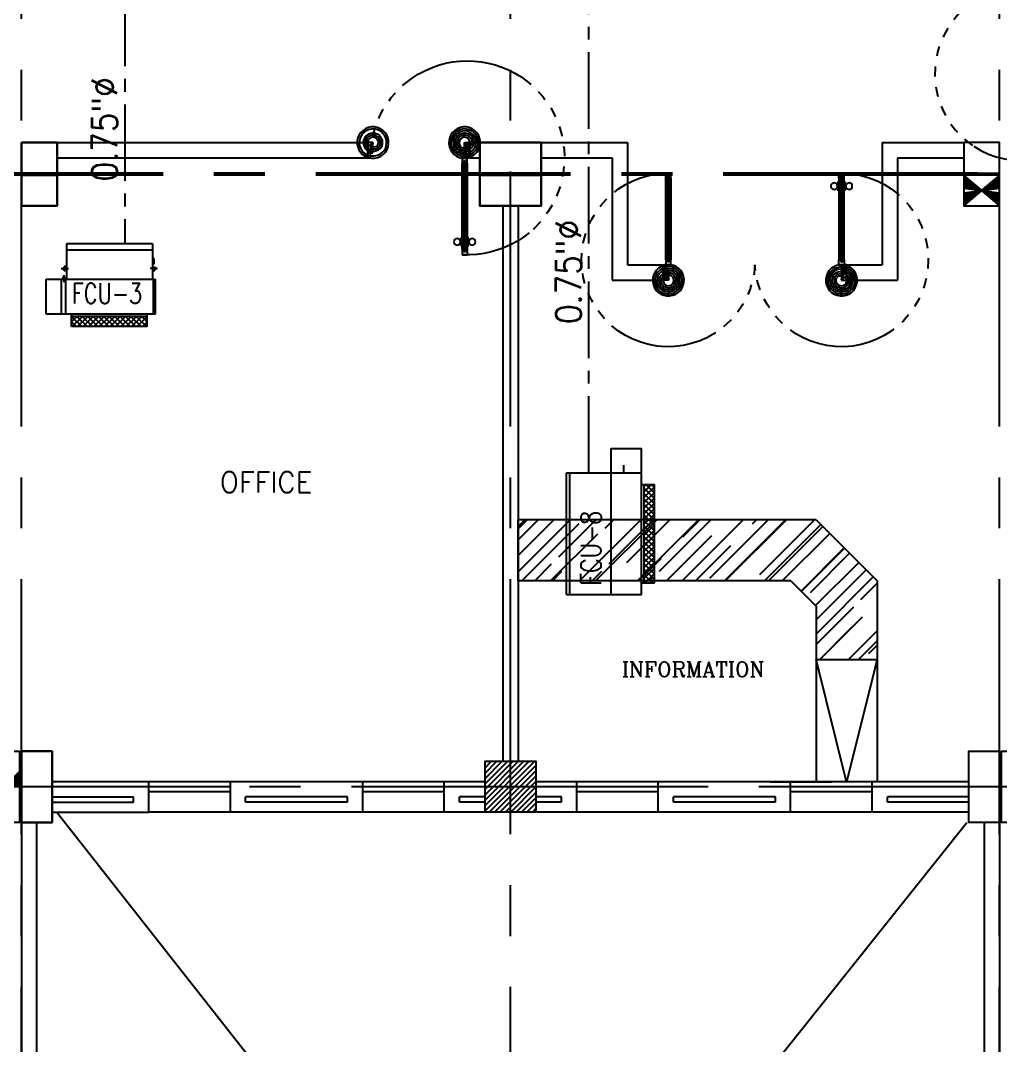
# Model space of a CAD drawing. Extents: x 417866029 to 417866302, y 43498045 to 43498122.
# Drawn here: x 417866053.41 to 417866063.03, y 43498070.43 to 43498080.49 of the extents above; entities that cross this region are included whole.
import ezdxf
from ezdxf.enums import TextEntityAlignment as Align

# ---------------------------------------------------------------- set-up
doc = ezdxf.new("R2010")
doc.units = 0
doc.header["$MEASUREMENT"] = 0
for name, pattern in [('CENTER2', [1.125, 0.75, -0.125, 0.125, -0.125]), ('CENTERX2', [4, 2.5, -0.5, 0.5, -0.5]), ('HIDDEN', [0.375, 0.25, -0.125])]:
    doc.linetypes.add(name, pattern=pattern)
doc.layers.get('0').update_dxf_attribs({"linetype": 'CONTINUOUS'})
for name, color, linetype in [('AC-CH', 6, 'CENTER2'), ('AC-CHT', 2, 'CONTINUOUS'), ('AXES', 11, 'CENTERX2'), ('COL', 11, 'CONTINUOUS'), ('COUNTER', 11, 'CONTINUOUS'), ('DOOR', 11, 'CONTINUOUS'), ('FCU', 6, 'CONTINUOUS'), ('HAT', 11, 'CONTINUOUS'), ('INSUL', 11, 'CONTINUOUS'), ('RM-NAME', 11, 'CONTINUOUS'), ('ROOF', 11, 'CONTINUOUS'), ('SHAFT', 11, 'CONTINUOUS'), ('TEXTN', 2, 'CONTINUOUS'), ('WALL', 11, 'CONTINUOUS'), ('WIN', 11, 'CONTINUOUS')]:
    doc.layers.add(name, color=color, linetype=linetype)
doc.styles.add('KHRS2', font='ROMANS.shx', dxfattribs={"height": 200})
doc.styles.add('ROMANC', font='romanc', dxfattribs={"height": 0.1})
doc.styles.add('ROMANS', font='ROMANS.shx', dxfattribs={"width": 0.6})

# ---------------------------------------------------------------- blocks, each defined once
blk = doc.blocks.new('A$C272A55A0')
at = {"layer": 'DOOR', "color": 0, "linetype": 'ByBlock'}
for p, q in [((-0.0001203324354719371, 900.3541752648598), (-0.0001203324500238523, 1050.354175264831)), ((49.99987966756453, 1050.354175264918), (-0.0001203324354719371, 1050.354175264918)), ((49.99987966756453, 950.354175264918), (49.99987966756453, 1050.354175264918)), ((1749.999879667535, 950.354175264918), (1749.999879667535, 1050.354175264918)), ((1749.999879667535, 1050.354175264918), (1799.999879667535, 1050.354175264918)), ((1799.999879667535, 1050.354175264918), (1799.999879667535, 900.354175264918)), ((24.99987966756453, 950.354175264918), (49.99987966756453, 950.354175264918)), ((24.99987966756453, 900.354175264918), (24.99987966756453, 950.354175264918)), ((1774.999879667535, 950.354175264918), (1749.999879667535, 950.354175264918)), ((1774.999879667535, 900.354175264918), (1774.999879667535, 950.354175264918)), ((-0.0001203324354719371, 900.354175264918), (24.99987966756453, 900.354175264918)), ((74.99987966756453, 900.354175264918), (24.99987966756453, 900.354175264918)), ((24.99987966756453, 850.354175264918), (24.99987966756453, 900.354175264918)), ((41.99987966756453, 850.354175264918), (24.99987966756453, 850.354175264918)), ((57.99987966756453, 870.354175264918), (41.99987966756453, 870.354175264918)), ((41.99987966756453, 870.354175264918), (41.99987966756453, 850.354175264918)), ((57.99987966756453, 850.354175264918), (57.99987966756453, 870.354175264918)), ((74.99987966756453, 850.354175264918), (57.99987966756453, 850.354175264918)), ((74.99987966756453, 900.354175264918), (74.99987966756453, 850.354175264918)), ((1724.999879667535, 900.354175264918), (1774.999879667535, 900.354175264918)), ((1724.999879667535, 900.354175264918), (1724.999879667535, 850.354175264918)), ((1724.999879667535, 850.354175264918), (1741.999879667535, 850.354175264918)), ((1741.999879667535, 870.354175264918), (1757.999879667535, 870.354175264918)), ((1741.999879667535, 850.354175264918), (1741.999879667535, 870.354175264918)), ((1757.999879667535, 870.354175264918), (1757.999879667535, 850.354175264918)), ((1757.999879667535, 850.354175264918), (1774.999879667535, 850.354175264918)), ((1799.999879667535, 900.354175264918), (1774.999879667535, 900.354175264918)), ((1774.999879667535, 850.354175264918), (1774.999879667535, 900.354175264918)), ((1717.799879667495, 160.1117180435103), (1708.799879667495, 160.1117180435103)), ((1708.799879667495, 95.31171804352198), (1708.799879667495, 160.1117180435103)), ((1724.999879667535, 172.7117180435162), (1717.799879667495, 172.7117180435162)), ((1717.799879667495, 172.7117180435162), (1717.799879667495, 82.71171804351616)), ((1717.799879667495, 95.31171804352198), (1717.799879667495, 160.1117180435103)), ((1774.999879667535, 172.7117180435162), (1782.199879667576, 172.7117180435162)), ((1782.199879667576, 172.7117180435162), (1782.199879667576, 82.71171804351616)), ((1782.199879667576, 160.1117180435103), (1791.199879667576, 160.1117180435103)), ((1782.199879667576, 95.31171804352198), (1782.199879667576, 160.1117180435103)), ((1791.199879667576, 95.31171804352198), (1791.199879667576, 160.1117180435103)), ((24.99987966756453, 50.35417526491801), (41.99987966753542, 50.35417526491801)), ((24.99987966756453, 50.35417526491801), (24.99987966756453, 0.3541752649180125)), ((24.99987966756453, 0.3541752649180125), (74.99987966756453, 0.3541752649180125)), ((74.99987966756453, 0.3541752649180125), (24.99987966756453, 0.3541752649180125)), ((41.99987966753542, 50.35417526491801), (41.99987966753542, 30.35417526491801)), ((41.99987966756453, 30.35417526491801), (57.99987966756453, 30.35417526491801)), ((57.99987966756453, 50.35417526491801), (74.99987966756453, 50.35417526491801)), ((57.99987966756453, 50.35417526491801), (57.99987966756453, 30.35417526491801)), ((74.99987966756453, 50.35417526491801), (74.99987966704066, 0.3541752648889087)), ((1717.799879667495, 95.31171804352198), (1708.799879667495, 95.31171804352198)), ((1724.999879667535, 82.71171804351616), (1717.799879667495, 82.71171804351616)), ((1741.999879667535, 50.35417526491801), (1724.999879667535, 50.35417526491801)), ((1724.999879667535, 50.35417526491801), (1724.999879668059, 0.3541752648889087)), ((1774.999879667535, 0.3541752649180125), (1724.999879667535, 0.3541752649180125)), ((1724.999879667535, 0.3541752649180125), (1774.999879667535, 0.3541752649180125)), ((1741.999879667535, 50.35417526491801), (1741.999879667535, 30.35417526491801)), ((1757.999879667535, 30.35417526491801), (1741.999879667535, 30.35417526491801)), ((1774.999879667535, 50.35417526491801), (1757.999879667565, 50.35417526491801)), ((1757.999879667565, 50.35417526491801), (1757.999879667565, 30.35417526491801)), ((1774.999879667535, 82.71171804351616), (1782.199879667576, 82.71171804351616)), ((1774.999879667535, 50.35417526491801), (1774.999879667535, 0.3541752649180125)), ((1782.199879667576, 95.31171804352198), (1791.199879667576, 95.31171804352198))]:
    blk.add_line(p, q, dxfattribs=at)
at = {"layer": 'DOOR', "color": 9, "linetype": 'ByBlock'}
for p, q in [((49.99987966756453, 1050.354175264918), (-0.0001203324354719371, 1010.208440949064)), ((49.99987966756453, 1050.354175264918), (-0.0001203324354719371, 936.6442452724732)), ((49.99987966756453, 1050.354175264918), (36.64259362407029, 950.354175264918)), ((1749.999879667535, 1050.354175264918), (1799.999879667535, 1010.208440949064)), ((1749.999879667535, 1050.354175264918), (1799.999879667535, 936.6442452724732)), ((1749.999879667535, 1050.354175264918), (1763.35716571103, 950.354175264918))]:
    blk.add_line(p, q, dxfattribs=at)
at = {"layer": 'DOOR', "linetype": 'ByBlock'}
for p, q in [((24.99987966756453, 850.354175264918), (24.99987966756453, 50.35417526491801)), ((41.99987966756453, 850.354175264918), (41.99987966753542, 50.35417526491801)), ((57.99987966756453, 850.354175264918), (57.99987966756453, 50.35417526491801)), ((74.99987966756453, 50.35417526491801), (74.99987966756453, 850.354175264918)), ((1724.999879667535, 50.35417526491801), (1724.999879667535, 850.354175264918)), ((1741.999879667535, 850.354175264918), (1741.999879667535, 50.35417526491801)), ((1757.999879667535, 850.354175264918), (1757.999879667565, 50.35417526491801)), ((1774.999879667535, 850.354175264918), (1774.999879667535, 50.35417526491801))]:
    blk.add_line(p, q, dxfattribs=at)
at = {"layer": 'DOOR', "color": 0, "linetype": 'ByBlock'}
for centre in [(1676.468935452576, 127.7117180435162), (1823.530823882553, 127.7117180435162)]:
    blk.add_circle(centre, 32.39999999998526, dxfattribs=at)
at = {"layer": 'DOOR', "color": 9, "linetype": 'ByBlock'}
for centre, radius, start, end in [((49.99987966756453, 1050.354175264918), 54.40195781277725, 203.2073828919769, 270), ((49.99987966756453, 1050.354175264918), 34.40195781277725, 180, 270), ((49.99987966756453, 1050.354175264918), 14.40195781277725, 180, 270), ((1749.999879667535, 1050.354175264918), 14.40195781277725, 270, 0), ((1749.999879667535, 1050.354175264918), 34.40195781277725, 270, 0), ((1749.999879667535, 1050.354175264918), 54.40195781277725, 270, 336.7926171080232), ((49.99987966756453, 1050.354175264918), 74.40195781277725, 227.7764264168309, 270), ((49.99987966756453, 1050.354175264918), 94.40195781277725, 238.0181880330829, 270), ((49.99987966756453, 1050.354175264918), 114.4019578127773, 244.083841882062, 257.3774258712915), ((49.99987966756453, 1050.354175264918), 134.4019578127773, 248.1598493930308, 259.2800236451595), ((1749.999879667535, 1050.354175264918), 74.40195781277725, 270, 312.2235735831691), ((1749.999879667535, 1050.354175264918), 94.40195781277725, 270, 301.9818119669171), ((1749.999879667535, 1050.354175264918), 114.4019578127773, 282.6225741287084, 295.916158117938), ((1749.999879667535, 1050.354175264918), 134.4019578127773, 280.7199763548405, 291.8401506069692), ((49.99987966756453, 1050.354175264918), 154.4019578127773, 251.1052885492919, 256.2857707775486), ((1749.999879667535, 1050.354175264918), 154.4019578127773, 283.7142292224514, 288.8947114507081)]:
    blk.add_arc(centre, radius, start, end, dxfattribs=at)
at = {"layer": 'DOOR', "linetype": 'HIDDEN', "ltscale": 0.5}
for centre, radius, start, end in [((49.99987966756453, 851.395841931575), 851.4087845464003, 268.3173765331032, 3.296482377102192), ((1749.999879667521, 851.3958419315459), 851.4087845463584, 176.7035176228957, 271.6826234668978)]:
    blk.add_arc(centre, radius, start, end, dxfattribs=at)
at = {"layer": 'WALL', "linetype": 'ByBlock'}
blk.add_line((1799.999879667565, 900.3541752650344), (1799.99987966755, 1050.354175265005), dxfattribs=at)
blk = doc.blocks.new('DOOR-10')
at = {"layer": 'DOOR', "color": 0, "linetype": 'ByBlock'}
for p, q in [((-75.69739139656303, 1017.642457220471), (-82.89739139663288, 1017.642457220471)), ((-82.89739139663288, 927.6424572204705), (-82.89739139663288, 1017.642457220471)), ((-25.69739139656303, 1099.999999999069), (-75.69739139656303, 1099.999999999069)), ((-75.69739139656303, 1099.999999999069), (-25.69739139656303, 1099.999999999069)), ((-75.69739139656303, 1049.999999999069), (-75.69739139603917, 1099.999999999098)), ((-58.69739139656303, 1049.999999999069), (-75.69739139656303, 1049.999999999069)), ((-42.69739139656303, 1069.999999999069), (-58.69739139656303, 1069.999999999069)), ((-58.69739139656303, 1049.999999999069), (-58.69739139656303, 1069.999999999069)), ((-42.69739139656303, 1049.999999999069), (-42.69739139656303, 1069.999999999069)), ((-25.69739139656303, 1049.999999999069), (-42.69739139656303, 1049.999999999069)), ((-25.69739139656303, 1049.999999999069), (-25.69739139656303, 1099.999999999069)), ((-25.69739139656303, 1017.642457220471), (-18.49739139649319, 1017.642457220471)), ((-18.49739139649319, 927.6424572204705), (-18.49739139649319, 1017.642457220471)), ((-82.89739139663288, 1005.042457220465), (-91.89739139663288, 1005.042457220465)), ((-91.89739139663288, 1005.042457220465), (-91.89739139663288, 940.2424572204764)), ((-82.89739139663288, 940.2424572204764), (-91.89739139663288, 940.2424572204764)), ((-82.89739139663288, 1005.042457220465), (-82.89739139663288, 940.2424572204764)), ((-75.69739139656303, 927.6424572204705), (-82.89739139663288, 927.6424572204705)), ((-25.69739139656303, 927.6424572204705), (-18.49739139649319, 927.6424572204705)), ((-18.49739139649319, 1005.042457220465), (-9.497391396493185, 1005.042457220465)), ((-18.49739139649319, 1005.042457220465), (-18.49739139649319, 940.2424572204764)), ((-18.49739139649319, 940.2424572204764), (-9.497391396493185, 940.2424572204764)), ((-9.497391396493185, 1005.042457220465), (-9.497391396493185, 940.2424572204764)), ((-1000.697391395341, 0), (-1000.697391395341, 150)), ((-1000.697391395341, 150), (-975.6973913953407, 150)), ((-1000.697391395341, 150), (-1000.697391395341, 0)), ((-975.6973913953407, 150), (-975.6973913953407, 100)), ((-75.69739139534067, 200), (-58.69739139534067, 200)), ((-75.69739139534067, 150), (-75.69739139534067, 200)), ((-75.69739139534067, 150), (-25.69739139534067, 150)), ((-58.69739139534067, 200), (-58.69739139534067, 180)), ((-58.69739139534067, 180), (-42.69739139534067, 180)), ((-42.69739139534067, 200), (-25.69739139534067, 200)), ((-42.69739139534067, 180), (-42.69739139534067, 200)), ((-25.69739139534067, 200), (-25.69739139534067, 150)), ((-0.6973913953406736, 150), (-25.69739139534067, 150)), ((-25.69739139534067, 150), (-25.69739139534067, 100)), ((-950.6973913953407, 0), (-1000.697391395341, 0)), ((-975.6973913953407, 100), (-950.6973913953407, 100)), ((-950.6973913953407, 100), (-950.6973913953407, 0)), ((-50.69739139534067, 100), (-50.69739139534067, 0)), ((-25.69739139534067, 100), (-50.69739139534067, 100)), ((-50.69739139534067, 0), (-0.6973913953406736, 0))]:
    blk.add_line(p, q, dxfattribs=at)
at = {"layer": 'DOOR', "linetype": 'ByBlock'}
for p, q in [((-75.69739139656303, 1049.999999999069), (-75.69739139534067, 200)), ((-58.69739139534067, 200), (-58.69739139656303, 1049.999999999069)), ((-42.69739139534067, 200), (-42.69739139656303, 1049.999999999069)), ((-25.69739139534067, 200), (-25.69739139656303, 1049.999999999069))]:
    blk.add_line(p, q, dxfattribs=at)
at = {"layer": 'DOOR', "color": 9, "linetype": 'ByBlock'}
for p, q in [((-950.6973913953407, 0), (-1000.697391395341, 113.7099299924448)), ((-50.69739139534067, 0), (-0.6973913953406736, 113.7099299924448)), ((-0.6973913953406736, 0), (-0.6973913953406736, 150)), ((-950.6973913953407, 0), (-1000.697391395341, 40.1457343158545)), ((-950.6973913953407, 0), (-964.0546774388058, 100)), ((-50.69739139534067, 0), (-37.34010535187554, 100)), ((-50.69739139534067, 0), (-0.6973913953406736, 40.1457343158545))]:
    blk.add_line(p, q, dxfattribs=at)
at = {"layer": 'DOOR', "color": 0, "linetype": 'ByBlock'}
for centre in [(-124.2283356115222, 972.6424572204705), (22.83355281845434, 972.6424572204705)]:
    blk.add_circle(centre, 32.39999999998526, dxfattribs=at)
at = {"layer": 'DOOR', "linetype": 'HIDDEN', "ltscale": 0.5}
blk.add_arc((-23.39897476031911, 149.138342134087), 952.2988064575108, 93.14815770431052, 179.9481576940245, dxfattribs=at)
at = {"layer": 'DOOR', "color": 9, "linetype": 'ByBlock'}
for centre, radius, start, end in [((-950.6973913953407, 0), 154.4019578127773, 103.7142292212167, 108.8947114515936), ((-950.6973913953407, 0), 134.4019578127773, 100.7199763555959, 111.8401506085482), ((-50.69739139534067, 0), 134.4019578127773, 68.15984939145177, 79.28002364440412), ((-50.69739139534067, 0), 114.4019578127773, 64.0838418833441, 77.3774258719247), ((-50.69739139534067, 0), 154.4019578127773, 71.10528854840643, 76.28577077878333), ((-950.6973913953407, 0), 94.40195781277725, 90, 121.981811965689), ((-950.6973913953407, 0), 74.40195781277725, 90, 132.2235735847074), ((-950.6973913953407, 0), 54.40195781277725, 90, 156.7926171089788), ((-950.6973913953407, 0), 34.40195781277725, 90, 180), ((-950.6973913953407, 0), 14.40195781277725, 90, 180), ((-50.69739139534067, 0), 94.40195781277725, 58.01818803431096, 90), ((-50.69739139534067, 0), 74.40195781277725, 47.7764264152926, 90), ((-50.69739139534067, 0), 54.40195781277725, 23.20738289102122, 90), ((-50.69739139534067, 0), 34.40195781277725, 0, 90), ((-50.69739139534067, 0), 14.40195781277725, 0, 90)]:
    blk.add_arc(centre, radius, start, end, dxfattribs=at)
blk = doc.blocks.new('fe-door')
at = {"layer": 'DOOR', "color": 0, "linetype": 'ByBlock'}
for p, q in [((-899.9999999998836, 1774.999999999971), (-899.9999999998836, 1724.999999999971)), ((-899.9999999998836, 1724.999999999971), (-899.9999999998836, 1774.999999999971)), ((-849.9999999998836, 1774.999999999971), (-899.9999999998836, 1774.999999999971)), ((-849.9999999998836, 1724.999999999971), (-899.9999999999418, 1725.000000000495)), ((-869.9999999998836, 1757.999999999971), (-869.9999999998836, 1741.999999999971)), ((-849.9999999998836, 1758), (-869.9999999998836, 1758)), ((-849.9999999998836, 1741.999999999971), (-869.9999999998836, 1741.999999999971)), ((-849.9999999998836, 1774.999999999971), (-849.9999999998836, 1758)), ((-849.9999999998836, 1741.999999999971), (-849.9999999998836, 1724.999999999971)), ((-817.6424572212854, 1774.999999999971), (-817.6424572212854, 1782.200000000012)), ((-727.6424572212854, 1782.200000000012), (-817.6424572212854, 1782.200000000012)), ((-817.6424572212854, 1724.999999999971), (-817.6424572212854, 1717.79999999993)), ((-727.6424572212854, 1717.79999999993), (-817.6424572212854, 1717.79999999993)), ((-805.0424572213087, 1782.200000000012), (-805.0424572213087, 1791.200000000012)), ((-805.0424572213087, 1791.200000000012), (-740.2424572213204, 1791.200000000012)), ((-805.0424572213087, 1782.200000000012), (-740.2424572213204, 1782.200000000012)), ((-805.0424572213087, 1717.79999999993), (-805.0424572213087, 1708.79999999993)), ((-805.0424572213087, 1717.79999999993), (-740.2424572213204, 1717.79999999993)), ((-740.2424572213204, 1782.200000000012), (-740.2424572213204, 1791.200000000012)), ((-740.2424572213204, 1717.79999999993), (-740.2424572213204, 1708.79999999993)), ((-727.6424572212854, 1774.999999999971), (-727.6424572212854, 1782.200000000012)), ((-727.6424572212854, 1724.999999999971), (-727.6424572212854, 1717.79999999993)), ((-49.99999999988358, 1757.999999999971), (-49.99999999988358, 1774.999999999971)), ((-49.99999999988358, 1774.999999999971), (1.164153218269348e-10, 1774.999999999971)), ((-29.99999999988358, 1757.999999999971), (-49.99999999988358, 1757.999999999971)), ((-49.99999999988358, 1724.999999999971), (-49.99999999988358, 1741.999999999971)), ((-49.99999999988358, 1741.999999999971), (-29.99999999988358, 1741.999999999971)), ((1.164153218269348e-10, 1724.999999999971), (-49.99999999988358, 1724.999999999971)), ((-29.99999999988358, 1741.999999999971), (-29.99999999988358, 1757.999999999971)), ((150.0000000001164, 1799.999999999971), (1.164153218269348e-10, 1799.999999999971)), ((1.164153218269348e-10, 1799.999999999971), (1.164153218269348e-10, 1774.999999999971)), ((1.164153218269348e-10, 1724.999999999971), (1.164153218269348e-10, 1774.999999999971)), ((1.164153218269348e-10, 1774.999999999971), (150.0000000001164, 1774.999999999967)), ((150.0000000001164, 1774.999999999967), (150.0000000001164, 1799.999999999971)), ((-805.0424572213087, 1708.79999999993), (-740.2424572213204, 1708.79999999993)), ((1.164153218269348e-10, 75), (1.164153218269348e-10, 25)), ((1.164153218269348e-10, 75), (50.00000000011642, 75)), ((1.164153218269348e-10, 0), (1.164153218269348e-10, 25)), ((1.164153218269348e-10, 25), (50.00000000011642, 25)), ((150.0000000001164, 24.99999999999636), (1.164153218269348e-10, 25)), ((0, 0), (150, -1.455191522836685e-11)), ((30.00000000011642, 58), (30.00000000011642, 42)), ((50.00000000011642, 58), (30.00000000011642, 58)), ((30.00000000011642, 42), (50.00000000011642, 42)), ((50.00000000011642, 75), (50.00000000011642, 58)), ((50.00000000011642, 42), (50.00000000011642, 25)), ((150.0000000001164, 24.99999999999636), (150.0000000001164, 0)), ((850.0000000001164, 58), (850.0000000001164, 75)), ((850.0000000001164, 75), (900.0000000001746, 74.99999999947613)), ((850.0000000001164, 58), (870.0000000001164, 58)), ((850.0000000001164, 25), (850.0000000001164, 41.9999999999709)), ((850.0000000001164, 41.9999999999709), (870.0000000001164, 41.9999999999709)), ((850.0000000001164, 25), (900.0000000001164, 25)), ((870.0000000001164, 42), (870.0000000001164, 58)), ((900.0000000001164, 25), (900.0000000001164, 75)), ((900.0000000001164, 75), (900.0000000001164, 25))]:
    blk.add_line(p, q, dxfattribs=at)
at = {"layer": 'DOOR', "linetype": 'ByBlock'}
for p, q in [((-49.99999999988358, 1774.999999999971), (-849.9999999998836, 1774.999999999971)), ((-49.99999999988358, 1757.999999999971), (-849.9999999998836, 1758)), ((-49.99999999988358, 1741.999999999971), (-849.9999999998836, 1741.999999999971)), ((-849.9999999998836, 1724.999999999971), (-49.99999999988358, 1724.999999999971)), ((850.0000000001164, 75), (50.00000000011642, 75)), ((50.00000000011642, 58), (850.0000000001164, 58)), ((50.00000000011642, 42), (850.0000000001164, 41.9999999999709)), ((50.00000000011642, 25), (850.0000000001164, 25))]:
    blk.add_line(p, q, dxfattribs=at)
at = {"layer": 'DOOR', "color": 0, "linetype": 'ByBlock'}
for centre in [(-772.6424572212854, 1823.530944214988), (-772.6424572212854, 1676.469055785012)]:
    blk.add_circle(centre, 32.39999999998526, dxfattribs=at)
at = {"layer": 'DOOR', "linetype": 'HIDDEN', "ltscale": 0.5}
for centre, radius, start, end in [((-48.95833333325572, 1749.999999999956), 851.4087845463584, 178.317376533042, 273.2964823759968), ((48.95833333348855, 50), 851.4087845464003, 358.317376533042, 93.29648237599677)]:
    blk.add_arc(centre, radius, start, end, dxfattribs=at)
at = {"layer": 'WALL'}
for p, q in [((1.164153218269348e-10, 1799.999050980739), (149.9999999971478, 1799.999999999985)), ((1.164153218269348e-10, 0.0009490192023804411), (149.9999999971478, -1.455191522836685e-11))]:
    blk.add_line(p, q, dxfattribs=at)
at = {"layer": 'WALL', "linetype": 'ByBlock'}
blk.add_line((2.328306436538696e-10, 1800), (150.0000000001746, 1799.999999999985), dxfattribs=at)
blk = doc.blocks.new('RM1')
at = {"layer": 'RM-NAME', "style": 'ROMANS'}
for tag, p in [('ROOMNAME1', (0, 323.8095238059759)), ('ROOMNAME2', (0, 0))]:
    blk.add_attdef(tag, text='', height=200, dxfattribs=at).set_placement(p, align=Align.MIDDLE)
blk = doc.blocks.new('*X90')
at = {"color": 0}
for p, q in [((215908.5557043089, 139859.2213876958), (216399.0682904249, 140349.7339738117)), ((215908.5557043089, 139912.2543962848), (216346.0352818359, 140349.7339738117)), ((215908.5557043089, 139965.2874048737), (216293.0022732469, 140349.7339738117)), ((215908.5557043089, 140018.3204134627), (216239.9692646579, 140349.7339738117)), ((215908.555704309, 140071.3534220517), (216186.9362560689, 140349.7339738117)), ((215908.555704309, 140124.3864306407), (216133.9032474799, 140349.7339738117)), ((215908.555704309, 140177.4194392297), (216080.8702388909, 140349.7339738117)), ((215908.555704309, 140230.4524478187), (216027.8372303019, 140349.7339738117)), ((215908.555704309, 140283.4854564077), (215974.8042217129, 140349.7339738117)), ((215908.555704309, 140336.5184649967), (215921.7712131239, 140349.7339738117)), ((215952.1012990139, 139849.7339738117), (216408.5557043089, 140306.1883791067)), ((216005.1343076028, 139849.7339738117), (216408.5557043089, 140253.1553705177)), ((216058.1673161918, 139849.7339738117), (216408.5557043089, 140200.1223619287)), ((216111.2003247808, 139849.7339738117), (216408.5557043089, 140147.0893533397)), ((216164.2333333698, 139849.7339738117), (216408.5557043089, 140094.0563447507)), ((216217.2663419588, 139849.7339738117), (216408.5557043089, 140041.0233361618)), ((216270.2993505478, 139849.7339738117), (216408.5557043089, 139987.9903275728)), ((216323.3323591368, 139849.7339738117), (216408.5557043089, 139934.9573189838)), ((216376.3653677258, 139849.7339738117), (216408.5557043089, 139881.9243103948))]:
    blk.add_line(p, q, dxfattribs=at)
blk = doc.blocks.new('COL50')
at = {"layer": 'COL'}
blk.add_lwpolyline([(-249.9999999999709, 250), (-249.9999999999418, -250), (250, -250), (249.9999999999709, 250)], close=True, dxfattribs=at)
blk = doc.blocks.new('C7')
at = {"layer": 'HAT'}
h = blk.add_hatch(dxfattribs=at)
h.set_pattern_fill('ANSI31', color=256, scale=300, style=0)
h.set_pattern_definition([(45, (-248876.1822811714, -51411.00533739352), (-26.51650429449553, 26.51650429449553), [])])
h.paths.add_polyline_path([(350.0000000000291, 299.9999999999709), (250.0000000001455, 299.9999999999709), (-5.820766091346741e-11, 300), (0, 0), (350, -7.275957614183426e-12)])
at = {"layer": 'COL'}
blk.add_lwpolyline([(-2.91038304567337e-11, 300), (-5.820766091346741e-11, 0), (350, 0), (350.0000000000291, 300)], close=True, dxfattribs=at)
blk = doc.blocks.new('C5')
at = {"layer": 'HAT', "linetype": 'ByBlock'}
h = blk.add_hatch(dxfattribs=at)
h.set_pattern_fill('ANSI31', color=256, scale=300, style=0)
h.set_pattern_definition([(45, (-223356.1822811712, -51411.00533739349), (-26.51650429449553, 26.51650429449553), [])])
h.paths.add_polyline_path([(300.0000000001455, 300.0000000000218), (0, 300.0000000000146), (0, 1.455191522836685e-11), (300.0000000001164, 3.637978807091713e-11)])
h.paths.add_polyline_path([(599.9999999999709, 300.0000000000073), (300.0000000001455, 300.0000000000073), (300.0000000000873, 4.365574568510056e-11), (600, 6.548361852765083e-11)])
at = {"layer": 'COL'}
blk.add_lwpolyline([(600, 300.0000000000509), (0, 300.0000000000218), (0, 2.91038304567337e-11), (600, 5.820766091346741e-11)], close=True, dxfattribs=at)
blk = doc.blocks.new('C11')
at = {"layer": 'HAT'}
h = blk.add_hatch(dxfattribs=at)
h.set_pattern_fill('ANSI31', color=256, scale=300, style=0)
h.set_pattern_definition([(45, (-248556.1822811713, -75061.0053373936), (-26.51650429449553, 26.51650429449553), [])])
h.paths.add_polyline_path([(300.0000000000291, 700), (-2.91038304567337e-11, 700), (0, 349.9999999998981), (300.0000000000291, 349.9999999998981)])
h.paths.add_polyline_path([(300, 349.9999999998981), (-2.91038304567337e-11, 349.9999999998981), (-2.91038304567337e-11, 0), (300.0000000000291, 0)])
at = {"layer": 'COL'}
blk.add_lwpolyline([(300.0000000000291, 700), (299.9999999999709, 0), (0, 0), (0, 700)], close=True, dxfattribs=at)
blk = doc.blocks.new('C11D')
at = {"layer": 'COL', "linetype": 'ByBlock'}
for p in [(-320.0000000003783, 0), (0, 0)]:
    blk.add_blockref('C11', p, dxfattribs=at)
blk = doc.blocks.new('*X38')
at = {"color": 0}
for p, q in [((-750.2433014437457, 2537.8032310737), (-672.2561432365363, 2615.790389280909)), ((-750.243301443746, 2590.836239662691), (-725.2891518255274, 2615.790389280909)), ((-719.2231346475452, 2515.790389280909), (-619.2231346475452, 2615.790389280909)), ((-606.6020800772312, 2515.790389280909), (-706.6020800772312, 2615.790389280909)), ((-666.190126058554, 2515.790389280909), (-566.1901260585541, 2615.790389280909)), ((-553.5690714882402, 2515.790389280909), (-653.5690714882402, 2615.790389280909)), ((-613.157117469563, 2515.790389280909), (-513.1571174695631, 2615.790389280909)), ((-500.5360628992491, 2515.790389280909), (-600.5360628992491, 2615.790389280909)), ((-560.124108880572, 2515.790389280909), (-460.124108880572, 2615.790389280909)), ((-447.5030543102581, 2515.790389280909), (-547.503054310258, 2615.790389280909)), ((-507.0911002915809, 2515.790389280909), (-407.0911002915809, 2615.790389280909)), ((-394.470045721267, 2515.790389280909), (-494.470045721267, 2615.790389280909)), ((-454.0580917025898, 2515.790389280909), (-354.0580917025898, 2615.790389280909)), ((-341.4370371322759, 2515.790389280909), (-441.4370371322759, 2615.790389280909)), ((-401.0250831135987, 2515.790389280909), (-301.0250831135988, 2615.790389280909)), ((-288.4040285432848, 2515.790389280909), (-388.4040285432848, 2615.790389280909)), ((-347.9920745246076, 2515.790389280909), (-247.9920745246077, 2615.790389280909)), ((-235.3710199542938, 2515.790389280909), (-335.3710199542938, 2615.790389280909)), ((-294.9590659356166, 2515.790389280909), (-194.9590659356166, 2615.790389280909)), ((-182.3380113653027, 2515.790389280909), (-282.3380113653027, 2615.790389280909)), ((-241.9260573466255, 2515.790389280909), (-141.9260573466256, 2615.790389280909)), ((-129.3050027763116, 2515.790389280909), (-229.3050027763116, 2615.790389280909)), ((-188.8930487576345, 2515.790389280909), (-88.89304875763449, 2615.790389280909)), ((-76.27199418732056, 2515.790389280909), (-176.2719941873206, 2615.790389280909)), ((-135.8600401686434, 2515.790389280909), (-35.86004016864342, 2615.790389280909)), ((-23.23898559832949, 2515.790389280909), (-123.2389855983295, 2615.790389280909)), ((-82.82703157965233, 2515.790389280909), (17.17296842034765, 2615.790389280909)), ((29.79402299066158, 2515.790389280909), (-70.2059770093384, 2615.790389280909)), ((-29.79402299066158, 2515.790389280909), (70.2059770093384, 2615.790389280909)), ((82.82703157965233, 2515.790389280909), (-17.17296842034765, 2615.790389280909)), ((23.23898559832949, 2515.790389280909), (123.2389855983295, 2615.790389280909)), ((135.8600401686434, 2515.790389280909), (35.86004016864342, 2615.790389280909)), ((76.27199418732056, 2515.790389280909), (176.2719941873206, 2615.790389280909)), ((188.8930487576345, 2515.790389280909), (88.89304875763449, 2615.790389280909)), ((214.7566985562536, 2542.959748071281), (141.9260573466256, 2615.790389280909)), ((214.7566985562537, 2595.992756660272), (194.9590659356166, 2615.790389280909)), ((-659.6350886662223, 2515.790389280909), (-750.2433014437461, 2606.398602058433)), ((-712.6680972552134, 2515.790389280909), (-750.2433014437458, 2553.365593469442)), ((129.3050027763116, 2515.790389280909), (214.7566985562537, 2601.242085060851)), ((182.3380113653027, 2515.790389280909), (214.7566985562536, 2548.20907647186))]:
    blk.add_line(p, q, dxfattribs=at)
blk = doc.blocks.new('WAP16')
at = {"color": 6}
for p, q in [((-597, 0), (-597, -737)), ((-597, 0), (597, 0)), ((597, 0), (597, -737)), ((-597, -437), (597, -437)), ((-597, -737), (597, -737))]:
    blk.add_line(p, q, dxfattribs=at)
at = {"color": 3}
for p, q in [((-597, -32), (597, -32)), ((597, -437), (835, -437)), ((835, -437), (835, -737)), ((597, -562.0173622146249), (670.3489288687706, -562.0173622146249)), ((-482.5, -737), (-482.5, -862)), ((-482.5, -762), (482.5, -762)), ((482.5, -737), (482.5, -862)), ((597, -737), (835, -737)), ((-482.5, -862), (482.5, -862))]:
    blk.add_line(p, q, dxfattribs=at)
at = {"color": 11}
blk.add_blockref('*X38', (267.7433014512062, -3377.790389284492), dxfattribs=at)
blk = doc.blocks.new('*X103')
at = {"color": 0}
for p, q in [((16890.47746209932, -2466.570672882412), (16943.4517006644, -2413.596434317336)), ((16990.47746209933, -2512.466117304769), (16891.6077791119, -2413.596434317336)), ((16990.47746209933, -2459.433108715778), (16944.64078770089, -2413.596434317336)), ((16890.47746209932, -2519.603681471403), (16990.47746209933, -2419.603681471401)), ((16990.47746209933, -2565.49912589376), (16890.47746209932, -2465.499125893757)), ((16890.47746209932, -2572.636690060394), (16990.47746209933, -2472.636690060392)), ((16990.47746209933, -2618.532134482751), (16890.47746209932, -2518.532134482748)), ((16890.47746209932, -2625.669698649385), (16990.47746209933, -2525.669698649383)), ((16990.47746209933, -2671.565143071742), (16890.47746209932, -2571.565143071739)), ((16890.47746209932, -2678.702707238376), (16990.47746209933, -2578.702707238374)), ((16990.47746209933, -2724.598151660733), (16890.47746209932, -2624.59815166073)), ((16890.47746209932, -2731.735715827367), (16990.47746209933, -2631.735715827365)), ((16990.47746209933, -2777.631160249724), (16890.47746209932, -2677.631160249721)), ((16890.47746209932, -2784.768724416358), (16990.47746209933, -2684.768724416357)), ((16990.47746209933, -2830.664168838715), (16890.47746209932, -2730.664168838713)), ((16890.47746209932, -2837.801733005349), (16990.47746209933, -2737.801733005348)), ((16990.47746209933, -2883.697177427706), (16890.47746209932, -2783.697177427704)), ((16890.47746209932, -2890.83474159434), (16990.47746209933, -2790.834741594339)), ((16990.47746209933, -2936.730186016697), (16890.47746209932, -2836.730186016694)), ((16890.47746209932, -2943.867750183331), (16990.47746209933, -2843.86775018333)), ((16990.47746209933, -2989.763194605689), (16890.47746209932, -2889.763194605686)), ((16890.47746209932, -2996.900758772323), (16990.47746209933, -2896.900758772321)), ((16990.47746209933, -3042.796203194679), (16890.47746209932, -2942.796203194677)), ((16890.47746209932, -3049.933767361314), (16990.47746209933, -2949.933767361312)), ((16990.47746209933, -3095.82921178367), (16890.47746209932, -2995.829211783668)), ((16890.47746209932, -3102.966775950305), (16990.47746209933, -3002.966775950303)), ((16990.47746209933, -3148.862220372662), (16890.47746209932, -3048.862220372659)), ((16943.52866745501, -3154.946434317336), (16890.47746209932, -3101.89522896165)), ((16891.53081232129, -3154.946434317336), (16990.47746209933, -3055.999784539294)), ((16944.56382091028, -3154.946434317336), (16990.47746209933, -3109.032793128285))]:
    blk.add_line(p, q, dxfattribs=at)

msp = doc.modelspace()

# ---------------------------------------------------------------- hatches: boundary and pattern name
at = {"layer": 'COUNTER', "linetype": 'ByBlock'}
h = msp.add_hatch(dxfattribs=at)
h.set_pattern_fill('AR-RROOF', color=11, scale=0.3, angle=45, style=0)
h.set_pattern_definition([(45, (417865762.5072819, 43497932.87097672), (0.2545584412271572, 0.6788225099390857), [4.5, -0.6, 1.5, -0.3]), (45, (417865762.6833515, 43497933.25917834), (-0.4942676400493967, 0.07000357133746823), [0.9, -0.099, 1.8, -0.225]), (45, (417865762.4330357, 43497933.15735497), (0.9609581156325181, 1.24521504166951), [2.4, -0.42, 1.2, -0.3])])
h.paths.add_polyline_path([(417866058.2984642, 43498075.59071069), (417866058.2984642, 43498074.99071069), (417866060.9749361, 43498074.99071069), (417866061.2234642, 43498074.74218255), (417866061.2234642, 43498074.22071069), (417866061.8234642, 43498074.22071069), (417866061.8234642, 43498074.99071069), (417866061.2234642, 43498075.59071069)])

# ---------------------------------------------------------------- linework, layer by layer
at = {"layer": 'AC-CH'}
for p, q in [((417866054.4390922, 43498080.79065061), (417866054.4390922, 43498078.29637139)), ((417866058.9939245, 43498076.05238398), (417866058.9939245, 43498080.79065061))]:
    msp.add_line(p, q, dxfattribs=at)
at = {"layer": 'AXES'}
for p, q in [((417866058.2234642, 43498044.50641705), (417866058.2234642, 43498121.77705345)), ((417866053.4234642, 43498044.50641705), (417866053.4234642, 43498121.42705345)), ((417866063.0234642, 43498044.50641705), (417866063.0234642, 43498121.42705345)), ((417866102.8126107, 43498078.99071069), (417866042.6034642, 43498078.99071069)), ((417866102.8126107, 43498078.97071069), (417866042.6034642, 43498078.97071069)), ((417866103.1626107, 43498072.97071069), (417866053.1534642, 43498072.97071069))]:
    msp.add_line(p, q, dxfattribs=at)
at = {"layer": 'COUNTER', "linetype": 'ByBlock'}
for p, q in [((417866058.2984642, 43498074.99071069), (417866058.2984642, 43498075.59071069)), ((417866061.2234642, 43498075.59071069), (417866058.2984642, 43498075.59071069)), ((417866061.2234642, 43498075.59071069), (417866061.8234642, 43498074.99071069)), ((417866060.9749361, 43498074.99071069), (417866058.2984642, 43498074.99071069)), ((417866060.9749361, 43498074.99071069), (417866061.2234642, 43498074.74218255)), ((417866061.8234642, 43498074.99071069), (417866061.8234642, 43498073.02071069)), ((417866061.2234642, 43498074.74218255), (417866061.2234642, 43498073.02071069)), ((417866061.2234642, 43498074.22071069), (417866061.8234642, 43498074.22071069)), ((417866061.5234642, 43498073.02071069), (417866061.2234642, 43498074.22071069)), ((417866061.8234642, 43498074.22071069), (417866061.5234642, 43498073.02071069)), ((417866060.7734642, 43498073.02071069), (417866061.3734642, 43498073.02071069))]:
    msp.add_line(p, q, dxfattribs=at)
at = {"layer": 'FCU', "color": 6}
for p, q in [((417866054.7080747, 43498078.29637139), (417866053.8635747, 43498078.29637139)), ((417866053.8635747, 43498078.29637139), (417866053.8635747, 43498077.95029639)), ((417866054.7080747, 43498078.29637139), (417866054.7080747, 43498077.95029639)), ((417866053.8167247, 43498077.95029639), (417866054.7366497, 43498077.95029639)), ((417866053.8167247, 43498077.60739639), (417866053.8167247, 43498077.95029639)), ((417866054.7366497, 43498077.95029639), (417866054.7366497, 43498077.60739639)), ((417866054.7366497, 43498077.60739639), (417866053.8167247, 43498077.60739639))]:
    msp.add_line(p, q, dxfattribs=at)
at = {"layer": 'FCU', "color": 3}
for p, q in [((417866054.7080747, 43498078.23604639), (417866053.8635747, 43498078.23604639)), ((417866054.7230747, 43498078.15473568), (417866054.7080747, 43498078.15473568)), ((417866054.7230747, 43498078.15473568), (417866054.7230747, 43498078.09980138)), ((417866053.8136405, 43498078.05427139), (417866053.8863445, 43498078.05427139)), ((417866053.8335747, 43498078.06427139), (417866053.8635747, 43498078.06427139)), ((417866053.8335747, 43498078.06427139), (417866053.8335747, 43498078.04427139)), ((417866053.8485747, 43498078.08407423), (417866053.8485747, 43498078.02731248)), ((417866054.758009, 43498078.05427139), (417866054.6853049, 43498078.05427139)), ((417866054.7230747, 43498078.09980138), (417866054.7080747, 43498078.09980138)), ((417866054.7380747, 43498078.06427139), (417866054.7080747, 43498078.06427139)), ((417866054.7230747, 43498078.07499235), (417866054.7230747, 43498078.02731248)), ((417866054.7380747, 43498078.06427139), (417866054.7380747, 43498078.04427139)), ((417866053.6643247, 43498077.60739639), (417866053.6643247, 43498077.95029639)), ((417866053.6643247, 43498077.95029639), (417866053.8167247, 43498077.95029639)), ((417866053.8281747, 43498077.97529639), (417866053.8481747, 43498077.97529639)), ((417866053.8281747, 43498077.97529639), (417866053.8281747, 43498077.95029639)), ((417866053.8335747, 43498078.04427139), (417866053.8635747, 43498078.04427139)), ((417866053.8381747, 43498077.99137738), (417866053.8381747, 43498077.92308867)), ((417866053.8481747, 43498077.97529639), (417866053.8481747, 43498077.95029639)), ((417866053.8554069, 43498077.95029639), (417866053.8554069, 43498077.60739639)), ((417866054.7380747, 43498078.04427139), (417866054.7080747, 43498078.04427139)), ((417866054.7162425, 43498077.95029639), (417866054.7162425, 43498077.60739639)), ((417866053.8167247, 43498077.60739639), (417866053.6643247, 43498077.60739639)), ((417866053.9151497, 43498077.48517139), (417866053.9151497, 43498077.60739639)), ((417866054.6564997, 43498077.58517139), (417866053.9151497, 43498077.58517139)), ((417866054.6564997, 43498077.48517139), (417866054.6564997, 43498077.60739639)), ((417866054.6564997, 43498077.48517139), (417866053.9151497, 43498077.48517139))]:
    msp.add_line(p, q, dxfattribs=at)
at = {"layer": 'INSUL'}
for p, q in [((417866053.7234642, 43498072.87071069), (417866054.5234642, 43498072.87071069)), ((417866053.7234642, 43498072.82071069), (417866054.5234642, 43498072.82071069)), ((417866054.5234642, 43498072.82071069), (417866054.5234642, 43498072.87071069)), ((417866055.6234642, 43498072.82071069), (417866055.6234642, 43498072.87071069)), ((417866056.6234642, 43498072.87071069), (417866055.6234642, 43498072.87071069)), ((417866056.6234642, 43498072.82071069), (417866055.6234642, 43498072.82071069)), ((417866056.6234642, 43498072.82071069), (417866056.6234642, 43498072.87071069)), ((417866057.7234642, 43498072.82071069), (417866057.7234642, 43498072.87071069)), ((417866057.9734642, 43498072.87071069), (417866057.7234642, 43498072.87071069)), ((417866057.9734642, 43498072.82071069), (417866057.7234642, 43498072.82071069)), ((417866058.7234642, 43498072.87071069), (417866058.4734642, 43498072.87071069)), ((417866058.7234642, 43498072.82071069), (417866058.4734642, 43498072.82071069)), ((417866058.7234642, 43498072.82071069), (417866058.7234642, 43498072.87071069)), ((417866060.8234642, 43498072.87071069), (417866059.8234642, 43498072.87071069)), ((417866059.8234642, 43498072.82071069), (417866059.8234642, 43498072.87071069)), ((417866060.8234642, 43498072.82071069), (417866059.8234642, 43498072.82071069)), ((417866060.8234642, 43498072.82071069), (417866060.8234642, 43498072.87071069)), ((417866062.7234642, 43498072.87071069), (417866061.9234642, 43498072.87071069)), ((417866061.9234642, 43498072.82071069), (417866061.9234642, 43498072.87071069)), ((417866062.7234642, 43498072.82071069), (417866061.9234642, 43498072.82071069))]:
    msp.add_line(p, q, dxfattribs=at)
at = {"layer": 'ROOF'}
for p, q in [((417866053.4234642, 43498072.72071069), (417866053.4234642, 43498061.07071069)), ((417866063.0234642, 43498072.72071069), (417866063.0234642, 43498061.02071069)), ((417866053.5734642, 43498061.17071069), (417866053.5734642, 43498072.62071069)), ((417866062.8734642, 43498072.62071069), (417866062.8734642, 43498061.02071069))]:
    msp.add_line(p, q, dxfattribs=at)
at = {"layer": 'SHAFT'}
for p, q in [((417866062.8534642, 43498061.17071069), (417866053.771393, 43498072.71951728)), ((417866053.5534642, 43498061.17071069), (417866062.7034642, 43498072.62071069))]:
    msp.add_line(p, q, dxfattribs=at)
at = {"layer": 'WALL'}
for p, q in [((417866053.7734642, 43498079.2907107), (417866056.8234647, 43498079.2907107)), ((417866056.8234637, 43498079.14071069), (417866056.8234647, 43498079.2907107)), ((417866057.8234642, 43498079.14071069), (417866057.8234652, 43498079.2907107)), ((417866057.8234652, 43498079.2907107), (417866057.9234642, 43498079.2907107)), ((417866058.5234642, 43498079.2907107), (417866059.3732612, 43498079.2907107)), ((417866061.8732612, 43498079.2907107), (417866062.6734642, 43498079.2907107)), ((417866053.7734642, 43498079.14071069), (417866056.8234637, 43498079.14071069)), ((417866057.8234642, 43498079.14071069), (417866057.9234642, 43498079.14071069)), ((417866058.5234642, 43498079.14071069), (417866059.2232612, 43498079.14071069)), ((417866062.0232612, 43498079.14071069), (417866062.6734642, 43498079.14071069)), ((417866058.1484642, 43498078.67071069), (417866058.1484642, 43498073.22071069)), ((417866058.2984642, 43498078.67071069), (417866058.2984642, 43498073.22071069)), ((417866059.3732612, 43498078.09071069), (417866059.7232612, 43498078.09071069)), ((417866061.5232612, 43498078.09071069), (417866061.8732612, 43498078.09071069)), ((417866059.2232612, 43498077.94071069), (417866059.7232612, 43498077.94071069)), ((417866061.5232612, 43498077.94071069), (417866062.0232612, 43498077.94071069)), ((417866054.6734642, 43498073.02071069), (417866053.7234642, 43498073.02071069)), ((417866054.6734642, 43498072.72071069), (417866054.6734642, 43498073.02071069)), ((417866055.4734642, 43498072.72071069), (417866055.4734642, 43498073.02071069)), ((417866056.7734642, 43498073.02071069), (417866055.4734642, 43498073.02071069)), ((417866056.7734642, 43498072.72071069), (417866056.7734642, 43498073.02071069)), ((417866057.5734642, 43498072.72071069), (417866057.5734642, 43498073.02071069)), ((417866057.9734642, 43498073.02071069), (417866057.5734642, 43498073.02071069)), ((417866058.8734642, 43498073.02071069), (417866058.4734642, 43498073.02071069)), ((417866058.8734642, 43498072.72071069), (417866058.8734642, 43498073.02071069)), ((417866060.9734642, 43498073.02071069), (417866059.6734642, 43498073.02071069)), ((417866059.6734642, 43498072.72071069), (417866059.6734642, 43498073.02071069)), ((417866060.9734642, 43498072.72071069), (417866060.9734642, 43498073.02071069)), ((417866062.7234642, 43498073.02071069), (417866061.7734642, 43498073.02071069)), ((417866061.7734642, 43498072.72071069), (417866061.7734642, 43498073.02071069)), ((417866054.6734642, 43498072.71951728), (417866053.7234642, 43498072.71951728)), ((417866056.7734642, 43498072.72071069), (417866055.4734642, 43498072.72071069)), ((417866057.9734642, 43498072.72071069), (417866057.5734642, 43498072.72071069)), ((417866058.8734642, 43498072.72071069), (417866058.4734642, 43498072.72071069)), ((417866060.9734642, 43498072.72071069), (417866059.6734642, 43498072.72071069)), ((417866062.7234642, 43498072.72071069), (417866061.7734642, 43498072.72071069))]:
    msp.add_line(p, q, dxfattribs=at)
at = {"layer": 'WALL', "linetype": 'ByBlock'}
for p, q in [((417866059.3732612, 43498079.2907107), (417866059.3732612, 43498078.09071069)), ((417866061.8732612, 43498079.2907107), (417866061.8732612, 43498078.09071069)), ((417866059.2232612, 43498079.14071069), (417866059.2232612, 43498077.94071069)), ((417866062.0232612, 43498079.14071069), (417866062.0232612, 43498077.94071069)), ((417866059.7232612, 43498077.94071069), (417866059.7232612, 43498078.09071069)), ((417866061.5232612, 43498077.94071069), (417866061.5232612, 43498078.09071069))]:
    msp.add_line(p, q, dxfattribs=at)
at = {"layer": 'WALL', "linetype": 'ByBlock', "ltscale": 0.3}
for points in [[(417866053.4234642, 43498079.2907107), (417866053.7734642, 43498079.2907107), (417866053.7734642, 43498078.99071069), (417866053.4234642, 43498078.99071069)], [(417866057.9234642, 43498079.2907107), (417866058.5234642, 43498079.2907107), (417866058.5234642, 43498078.99071069), (417866057.9234642, 43498078.99071069)], [(417866053.4234642, 43498078.97071069), (417866053.7734642, 43498078.97071069), (417866053.7734642, 43498078.67071069), (417866053.4234642, 43498078.67071069)], [(417866057.9234642, 43498078.97071069), (417866058.5234642, 43498078.97071069), (417866058.5234642, 43498078.67071069), (417866057.9234642, 43498078.67071069)], [(417866053.7234642, 43498073.3207107), (417866053.4234642, 43498073.3207107), (417866053.4234642, 43498072.62071069), (417866053.7234642, 43498072.62071069)], [(417866062.7234642, 43498073.3207107), (417866063.0234642, 43498073.3207107), (417866063.0234642, 43498072.62071069), (417866062.7234642, 43498072.62071069)], [(417866057.9734642, 43498073.22071069), (417866058.4734642, 43498073.22071069), (417866058.4734642, 43498072.72071069), (417866057.9734642, 43498072.72071069)]]:
    msp.add_lwpolyline(points, close=True, dxfattribs=at)
at = {"layer": 'WIN'}
for p, q in [((417866055.4734642, 43498073.02071069), (417866054.6734642, 43498073.02071069)), ((417866057.5734642, 43498073.02071069), (417866056.7734642, 43498073.02071069)), ((417866059.6734642, 43498073.02071069), (417866058.8734642, 43498073.02071069)), ((417866061.7734642, 43498073.02071069), (417866060.9734642, 43498073.02071069)), ((417866055.4734642, 43498072.97071069), (417866054.6734642, 43498072.97071069)), ((417866055.4734642, 43498072.92071069), (417866054.6734642, 43498072.92071069)), ((417866057.5734642, 43498072.97071069), (417866056.7734642, 43498072.97071069)), ((417866057.5734642, 43498072.92071069), (417866056.7734642, 43498072.92071069)), ((417866059.6734642, 43498072.97071069), (417866058.8734642, 43498072.97071069)), ((417866059.6734642, 43498072.92071069), (417866058.8734642, 43498072.92071069)), ((417866061.7734642, 43498072.97071069), (417866060.9734642, 43498072.97071069)), ((417866061.7734642, 43498072.92071069), (417866060.9734642, 43498072.92071069)), ((417866055.4734642, 43498072.72071069), (417866054.6734642, 43498072.72071069)), ((417866057.5734642, 43498072.72071069), (417866056.7734642, 43498072.72071069)), ((417866059.6734642, 43498072.72071069), (417866058.8734642, 43498072.72071069)), ((417866061.7734642, 43498072.72071069), (417866060.9734642, 43498072.72071069))]:
    msp.add_line(p, q, dxfattribs=at)

# ---------------------------------------------------------------- block references
at = {"layer": 'COL', "linetype": 'ByBlock', "xscale": 0.0009999871253967285, "yscale": 0.001000002026557922, "zscale": 0.001}
for name, p in [('C7', (417866053.4234642, 43498078.99071069)), ('C5', (417866057.9234642, 43498078.99071069)), ('C7', (417866062.6734642, 43498078.99071069)), ('C7', (417866053.4234642, 43498078.67071069)), ('C5', (417866057.9234642, 43498078.67071069)), ('C7', (417866062.6734642, 43498078.67071069)), ('C11D', (417866053.4234642, 43498072.62071069)), ('C11D', (417866063.0434642, 43498072.62071069))]:
    msp.add_blockref(name, p, dxfattribs=at)
at = {"layer": 'COL', "xscale": -0.0009999871253967285, "yscale": 0.001000002026557922, "zscale": 0.001}
msp.add_blockref('COL50', (417866058.2234642, 43498072.97071069), dxfattribs=at)
at = {"layer": 'DOOR', "color": 0, "linetype": 'ByBlock', "ltscale": 0.3, "xscale": 0.0009999871253967285, "yscale": 0.001000002026557922, "zscale": 0.001}
msp.add_blockref('fe-door', (417866063.1914471, 43498079.9157107), dxfattribs=at)
at = {"layer": 'DOOR', "color": 0, "linetype": 'ByBlock', "ltscale": 0.3, "xscale": -0.0009999871253967285, "yscale": 0.001000002026557922, "zscale": 0.001, "rotation": 180}
msp.add_blockref('DOOR-10', (417866057.8241616, 43498079.2907107), dxfattribs=at)
at = {"layer": 'DOOR', "color": 0, "linetype": 'ByBlock', "xscale": -0.0009999871253967285, "yscale": 0.001000002026557922, "zscale": 0.001, "rotation": 180}
msp.add_blockref('A$C272A55A0', (417866059.7232613, 43498078.99106487), dxfattribs=at)
at = {"layer": 'FCU', "color": 11, "xscale": -0.001000002026557922, "yscale": 0.001000002026557922, "zscale": 0.001, "rotation": 90}
msp.add_blockref('*X103', (417866051.5015532, 43498094.47564885), dxfattribs=at)
at = {"layer": 'FCU', "linetype": 'ByBlock', "xscale": 0.001000002026557922, "yscale": 0.001000002026557922, "zscale": 0.001, "rotation": 90}
msp.add_blockref('WAP16', (417866058.774124, 43498075.45538277), dxfattribs=at)
at = {"layer": 'HAT', "xscale": 0.0009999871253967285, "yscale": 0.001000002026557922, "zscale": 0.001}
msp.add_blockref('*X90', (417865842.0649084, 43497932.87097672), dxfattribs=at)
at = {"layer": 'RM-NAME'}
ref = msp.add_blockref('RM1', (417866055.8234642, 43498075.95938013), dxfattribs=dict(at, xscale=0.0009999871253967285, yscale=0.001000002026557922, zscale=0.001))
ref.add_attrib('ROOMNAME2', 'OFFICE', dxfattribs={"height": 0.2, "style": 'ROMANS'}).set_placement((417866055.8234642, 43498075.95938013), align=Align.MIDDLE)

# ---------------------------------------------------------------- texts
at = {"layer": 'AC-CHT', "style": 'KHRS2', "width": 0.9}
for p in [(417866054.2390947, 43498079.42152476), (417866058.7939271, 43498078.02198392)]:
    msp.add_text('0.75"%%C', height=0.25, rotation=90, dxfattribs=at).set_placement(p, align=Align.MIDDLE)
at = {"layer": 'RM-NAME', "style": 'ROMANC'}
msp.add_text('INFORMATION', height=0.15, dxfattribs=at).set_placement((417866060.0167636, 43498074.12306901), align=Align.MIDDLE)
at = {"layer": 'TEXTN', "style": 'ROMANS', "width": 0.75}
msp.add_text('FCU-3', height=0.2, dxfattribs=at).set_placement((417866053.9191362, 43498077.71126972))
at = {"layer": 'TEXTN', "linetype": 'ByBlock', "style": 'ROMANS', "width": 0.8}
msp.add_text('FCU-8', height=0.2, rotation=90, dxfattribs=at).set_placement((417866059.1132118, 43498074.94419587))

doc.saveas('drawing.dxf')
